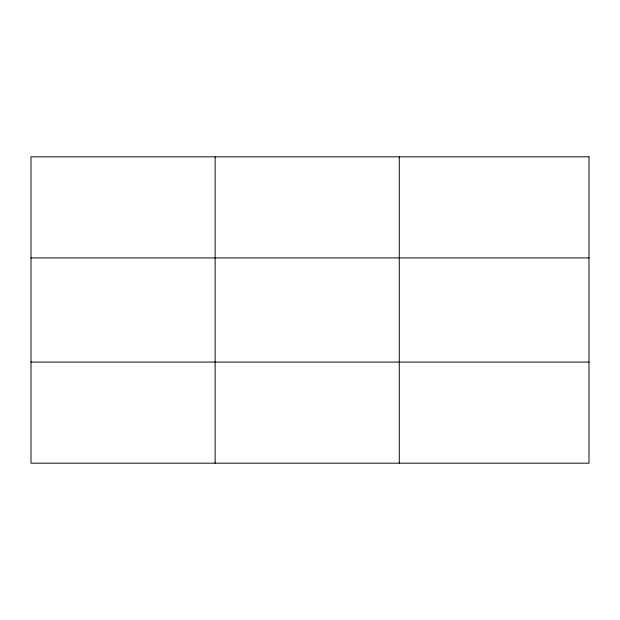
<?xml version="1.0" encoding="UTF-8"?>
<svg xmlns="http://www.w3.org/2000/svg" width="620" height="620" viewBox="0 0 620 620"><rect width="100%" height="100%" fill="white"/><g stroke="black" fill="none" stroke-linecap="round" stroke-linejoin="round"><path stroke-width="0.93" d="M215.14 156.829L215.14 463.171M399.28 156.829L399.28 463.171M31 257.92L589 257.92M31 362.08L589 362.08M589 156.829L589 463.171L31 463.171L31 156.829L589 156.829"/></g></svg>
